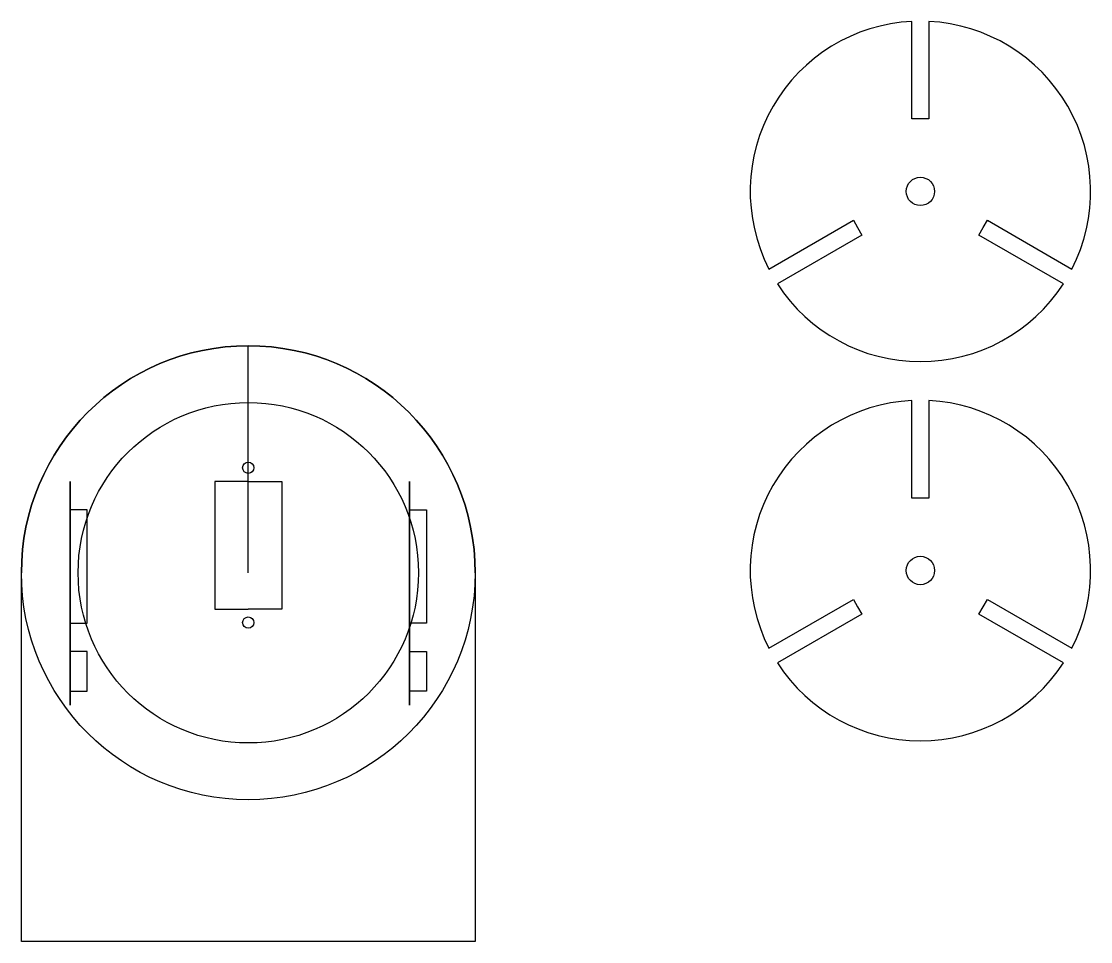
# Model space of a CAD drawing. Header units: inches. Extents: x 27 to 216, y -21 to 141.
import ezdxf

# ---------------------------------------------------------------- set-up
doc = ezdxf.new("R2010")
doc.units = ezdxf.units.IN
doc.header["$MEASUREMENT"] = 0

msp = doc.modelspace()

# ---------------------------------------------------------------- linework, layer by layer
for p, q in [((67.46, 43.96, 55.17), (67.46, 83.96, 55.17)), ((67.46, 83.96, 55.17), (67.46, 83.96, 52.17)), ((67.46, 43.96, 52.17), (67.46, 83.96, 52.17))]:
    msp.add_line(p, q)
for points in [[(211.12, 94.88), (196.23, 103.48), (196.98, 104.78), (197.73, 106.07), (212.62, 97.48, 0.544471), (187.42, 141.12), (187.42, 123.93), (185.92, 123.93), (184.42, 123.93), (184.42, 141.12, 0.544471), (159.22, 97.48), (174.11, 106.07), (174.86, 104.78), (175.61, 103.48), (160.72, 94.88, 0.544471)], [(211.12, 28.07), (196.23, 36.67), (196.98, 37.97), (197.73, 39.27), (212.62, 30.67, 0.544471), (187.42, 74.32), (187.42, 57.13), (185.92, 57.13), (184.42, 57.13), (184.42, 74.32, 0.544471), (159.22, 30.67), (174.11, 39.27), (174.86, 37.97), (175.61, 36.67), (160.72, 28.07, 0.544471)]]:
    msp.add_lwpolyline(points, format="xyb", close=True)
at = {"extrusion": (1, 0, -1.83697e-16)}
for points, elevation in [([(55.07, 55.17), (55.07, 51.17), (35.07, 51.17), (35.07, 55.17), (30.07, 55.17), (30.07, 51.17), (24.07, 51.17), (24.07, 55.17), (20.62, 55.17), (30.07, 124.4), (60.07, 124.4), (60.07, 55.17), (55.07, 55.17), (55.07, 51.17), (35.07, 51.17), (35.07, 54.95)], 36.06), ([(55.07, 55.17), (55.07, 51.17), (35.07, 51.17), (35.07, 55.17), (30.07, 55.17), (30.07, 51.17), (24.07, 51.17), (24.07, 55.17), (20.62, 55.17), (30.07, 124.4), (60.07, 124.4), (60.07, 55.17), (55.07, 55.17), (55.07, 51.17), (35.07, 51.17), (35.07, 54.95)], 95.86), ([(30.07, 54.95), (30.07, 51.17), (24.07, 51.17)], 36.06), ([(30.07, 54.95), (30.07, 51.17), (24.07, 51.17)], 95.86)]:
    msp.add_lwpolyline(points, dxfattribs=dict(at, elevation=elevation))
at = {"elevation": 52.17}
for points in [[(67.46, 60.07), (61.56, 60.07), (61.56, 37.57), (67.46, 37.57)], [(67.46, 60.07), (73.36, 60.07), (73.36, 37.57), (67.46, 37.57)], [(107.46, 43.96), (107.46, -21.04), (27.46, -21.04), (27.46, 43.96)]]:
    msp.add_lwpolyline(points, dxfattribs=at)
for points in [[(39.06, 55.07), (36.06, 55.07), (36.06, 35.07), (39.06, 35.07)], [(95.86, 55.07), (98.86, 55.07), (98.86, 35.07), (95.86, 35.07)], [(39.06, 30.07), (36.06, 30.07), (36.06, 23.07), (39.06, 23.07)], [(95.86, 30.07), (98.86, 30.07), (98.86, 23.07), (95.86, 23.07)]]:
    msp.add_lwpolyline(points, close=True, dxfattribs=at)
for centre, radius in [((185.92, 111.16), 2.5), ((67.46, 43.96, 49.17), 40), ((67.46, 43.96, 49.17), 30), ((67.46, 62.47, 52.17), 1), ((185.92, 44.36), 2.5), ((67.46, 35.17, 52.17), 1)]:
    msp.add_circle(centre, radius)
at = {"extrusion": (1, 0, -1.83697e-16)}
for centre in [(45.07, 116.4, 36.06), (45.07, 116.4, 95.86)]:
    msp.add_circle(centre, 2, dxfattribs=at)
msp.add_arc((67.46, 43.96, 52.17), 40, 0, 180)

doc.saveas('drawing.dxf')
